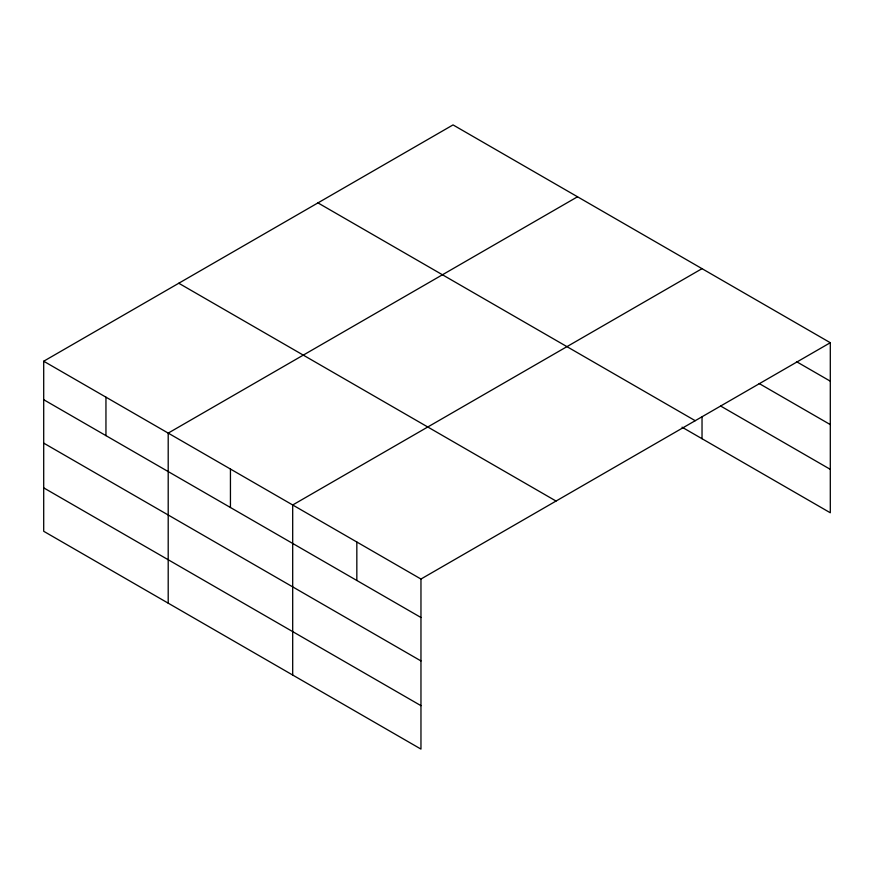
<?xml version="1.0" encoding="UTF-8"?>
<svg xmlns="http://www.w3.org/2000/svg" width="874" height="874" viewBox="0 0 874 874"><rect width="100%" height="100%" fill="white"/><g stroke="black" fill="none" stroke-linecap="round" stroke-linejoin="round"><path stroke-width="1.31" d="M830.3 342.717L453.038 124.906L43.7 361.224L43.7 531.283L420.962 749.094L420.962 579.036L830.3 342.717L830.3 512.776L682.059 427.189M577.528 196.781L168.201 433.111L168.201 603.169M702.03 268.657L292.692 504.986L292.692 675.045M796.487 361.65L830.3 381.173M759.167 383.533L830.3 424.6M720.689 406.06L830.3 469.349M317.95 202.888L695.223 420.7M178.777 283.242L556.05 501.053M43.7 361.224L420.962 579.036M43.7 399.691L420.962 617.503M43.7 443.118L420.962 660.93M43.7 487.856L420.962 705.668M702.03 417.007L702.03 438.715M356.832 542.011L356.832 580.478M230.441 469.043L230.441 507.51M105.951 397.167L105.951 435.634"/></g></svg>
